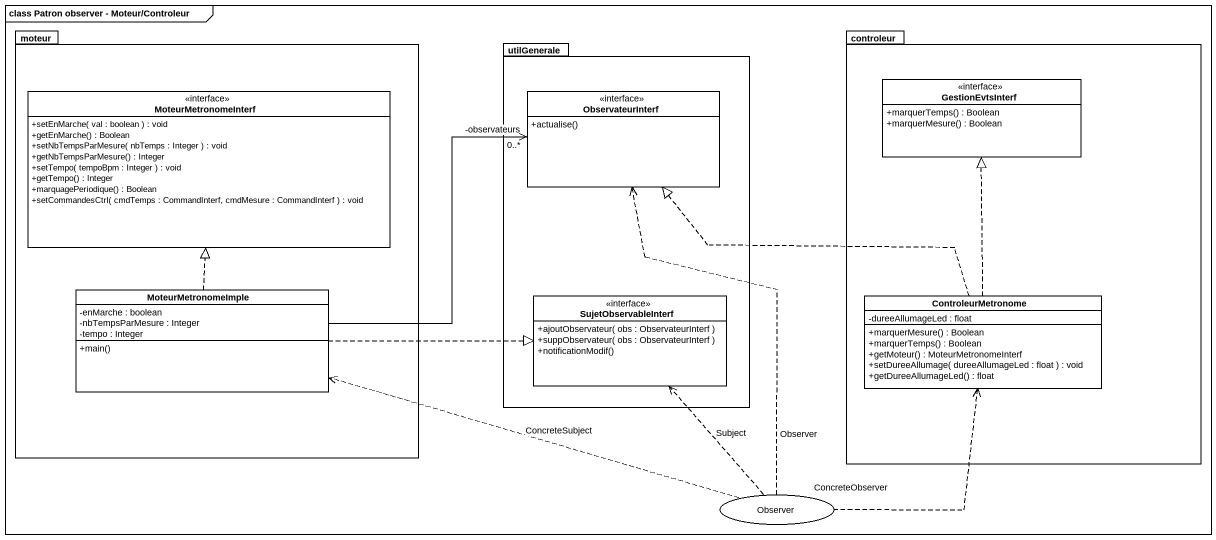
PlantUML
@startuml
mainframe class Patron observer - Moteur/Controleur
allowmixing
hide circle
hide empty members
skinparam classAttributeIconSize 0
package moteur {
  interface MoteurMetronomeInterf {
    +setEnMarche( val : boolean ) : void
    +getEnMarche() : Boolean
    +setNbTempsParMesure( nbTemps : Integer ) : void
    +getNbTempsParMesure() : Integer
    +setTempo( tempoBpm : Integer ) : void
    +getTempo() : Integer
    +marquagePeriodique() : Boolean
    +setCommandesCtrl( cmdTemps : CommandInterf, cmdMesure : CommandInterf ) : void
  }
  class MoteurMetronomeImple {
    -enMarche : boolean
    -nbTempsParMesure : Integer
    -tempo : Integer
    +main()
  }
}
package utilGenerale {
  interface ObservateurInterf {
    +actualise()
  }
  interface SujetObservableInterf {
    +ajoutObservateur( obs : ObservateurInterf )
    +suppObservateur( obs : ObservateurInterf )
    +notificationModif()
  }
}
package controleur {
  interface GestionEvtsInterf {
    +marquerTemps() : Boolean
    +marquerMesure() : Boolean
  }
  class ControleurMetronome {
    -dureeAllumageLed : float
    +marquerMesure() : Boolean
    +marquerTemps() : Boolean
    +getMoteur() : MoteurMetronomeInterf
    +setDureeAllumage( dureeAllumageLed : float ) : void
    +getDureeAllumageLed() : float
  }
}
usecase Observer
MoteurMetronomeImple .up.|> MoteurMetronomeInterf
MoteurMetronomeImple -right-> "-observateurs\n0..*" ObservateurInterf
MoteurMetronomeImple .right.|> SujetObservableInterf
ControleurMetronome .up.|> GestionEvtsInterf
ControleurMetronome .left.|> ObservateurInterf
Observer .up.> ObservateurInterf : Observer
Observer .left.> MoteurMetronomeImple : ConcreteSubject
Observer .up.> SujetObservableInterf : Subject
Observer .up.> ControleurMetronome : ConcreteObserver
@enduml
